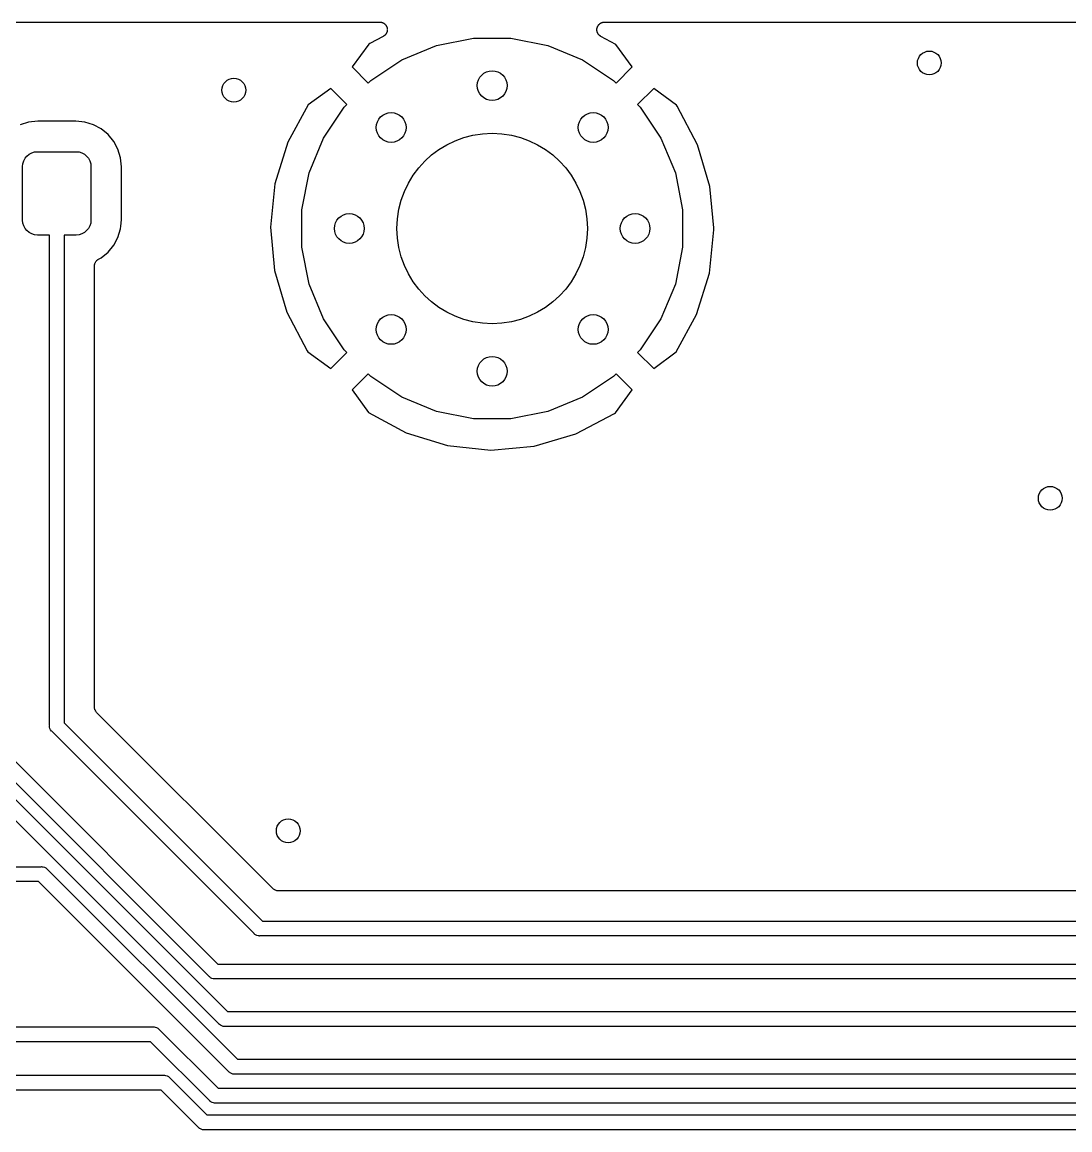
# Model space of a CAD drawing. Extents: x 2.49 to 6.38, y -5.9 to -3.86.
# Drawn here: x 3.099 to 3.792, y -4.594 to -3.862 of the extents above; entities that cross this region are included whole.
import ezdxf

# ---------------------------------------------------------------- set-up
doc = ezdxf.new("R2010")
doc.units = 0
doc.header["$MEASUREMENT"] = 0
doc.layers.add('BLACK', color=7, linetype='CONTINUOUS')

msp = doc.modelspace()

# ---------------------------------------------------------------- linework, layer by layer
at = {"layer": 'BLACK', "linetype": 'CONTINUOUS'}
for p, q in [((2.4935, -3.86154), (3.33512, -3.86154)), ((3.33512, -3.86154), (3.33519, -3.86154)), ((3.33519, -3.86154), (3.33544, -3.86156)), ((3.33544, -3.86156), (3.33569, -3.86157)), ((3.33569, -3.86157), (3.33592, -3.86162)), ((3.33592, -3.86162), (3.33615, -3.86164)), ((3.33615, -3.86164), (3.3364, -3.86172)), ((3.3364, -3.86172), (3.33665, -3.86178)), ((3.33665, -3.86178), (3.33686, -3.86187)), ((3.33686, -3.86187), (3.33708, -3.86194)), ((3.48178, -3.86191), (3.48204, -3.86184)), ((3.48204, -3.86184), (3.48228, -3.86174)), ((3.48228, -3.86174), (3.4825, -3.8617)), ((3.4825, -3.8617), (3.48272, -3.86163)), ((3.48272, -3.86163), (3.48298, -3.8616)), ((3.48298, -3.8616), (3.48324, -3.86156)), ((3.48324, -3.86156), (3.48347, -3.86156)), ((3.48347, -3.86156), (3.48369, -3.86154)), ((3.48369, -3.86154), (6.16976, -3.86154)), ((3.33708, -3.86194), (3.33731, -3.86206)), ((3.33731, -3.86206), (3.33754, -3.86216)), ((3.33754, -3.86216), (3.33773, -3.8623)), ((3.33773, -3.8623), (3.33794, -3.86241)), ((3.33794, -3.86241), (3.33814, -3.86257)), ((3.33814, -3.86257), (3.33834, -3.86272)), ((3.33834, -3.86272), (3.33851, -3.86289)), ((3.33851, -3.86289), (3.33869, -3.86304)), ((3.33869, -3.86304), (3.33885, -3.86324)), ((3.33885, -3.86324), (3.33902, -3.86342)), ((3.33902, -3.86342), (3.33915, -3.86361)), ((3.33915, -3.86361), (3.3393, -3.8638)), ((3.33937, -3.86913), (3.33926, -3.86933)), ((3.3393, -3.8638), (3.33942, -3.86402)), ((3.3395, -3.86893), (3.33937, -3.86913)), ((3.33942, -3.86402), (3.33956, -3.86424)), ((3.3396, -3.8687), (3.3395, -3.86893)), ((3.33956, -3.86424), (3.33964, -3.86445)), ((3.33972, -3.86847), (3.3396, -3.8687)), ((3.33964, -3.86445), (3.33975, -3.86466)), ((3.33979, -3.86825), (3.33972, -3.86847)), ((3.33975, -3.86466), (3.33982, -3.86491)), ((3.33989, -3.86803), (3.33979, -3.86825)), ((3.33982, -3.86491), (3.33992, -3.86514)), ((3.33994, -3.86778), (3.33989, -3.86803)), ((3.33992, -3.86514), (3.33996, -3.86537)), ((3.34001, -3.86754), (3.33994, -3.86778)), ((3.33996, -3.86537), (3.34003, -3.8656)), ((3.34004, -3.86731), (3.34001, -3.86754)), ((3.34003, -3.8656), (3.34005, -3.86585)), ((3.34009, -3.86708), (3.34004, -3.86731)), ((3.34005, -3.86585), (3.3401, -3.8661)), ((3.3401, -3.8661), (3.34009, -3.86634)), ((3.34009, -3.86634), (3.34012, -3.86657)), ((3.34012, -3.86657), (3.34009, -3.86682)), ((3.34009, -3.86682), (3.34009, -3.86708)), ((3.47869, -3.8665), (3.47872, -3.86624)), ((3.47871, -3.86672), (3.47869, -3.8665)), ((3.4787, -3.86695), (3.47871, -3.86672)), ((3.47875, -3.86721), (3.4787, -3.86695)), ((3.47872, -3.86597), (3.47877, -3.86575)), ((3.47872, -3.86624), (3.47872, -3.86597)), ((3.47878, -3.86747), (3.47875, -3.86721)), ((3.47877, -3.86575), (3.47879, -3.86553)), ((3.47884, -3.86769), (3.47878, -3.86747)), ((3.47879, -3.86553), (3.47887, -3.86528)), ((3.47888, -3.86791), (3.47884, -3.86769)), ((3.47887, -3.86528), (3.47892, -3.86502)), ((3.47898, -3.86815), (3.47888, -3.86791)), ((3.47892, -3.86502), (3.47901, -3.86481)), ((3.47905, -3.86841), (3.47898, -3.86815)), ((3.47901, -3.86481), (3.47908, -3.8646)), ((3.47916, -3.86861), (3.47905, -3.86841)), ((3.47908, -3.8646), (3.47921, -3.86436)), ((3.47924, -3.86881), (3.47916, -3.86861)), ((3.47921, -3.86436), (3.47931, -3.86412)), ((3.47938, -3.86904), (3.47924, -3.86881)), ((3.47931, -3.86412), (3.47944, -3.86394)), ((3.4795, -3.86927), (3.47938, -3.86904)), ((3.47944, -3.86394), (3.47954, -3.86374)), ((3.47954, -3.86374), (3.47971, -3.86353)), ((3.47971, -3.86353), (3.47986, -3.86332)), ((3.47986, -3.86332), (3.48002, -3.86316)), ((3.48002, -3.86316), (3.48016, -3.86299)), ((3.48016, -3.86299), (3.48037, -3.86282)), ((3.48037, -3.86282), (3.48056, -3.86263)), ((3.48056, -3.86263), (3.48075, -3.86251)), ((3.48075, -3.86251), (3.48092, -3.86237)), ((3.48092, -3.86237), (3.48116, -3.86225)), ((3.48116, -3.86225), (3.48138, -3.8621)), ((3.48138, -3.8621), (3.48159, -3.86202)), ((3.48159, -3.86202), (3.48178, -3.86191)), ((3.32787, -3.87609), (3.31676, -3.8912)), ((3.32852, -3.87566), (3.32787, -3.87609)), ((3.33744, -3.87096), (3.32852, -3.87566)), ((3.33766, -3.87082), (3.33744, -3.87096)), ((3.33788, -3.8707), (3.33766, -3.87082)), ((3.33806, -3.87055), (3.33788, -3.8707)), ((3.33826, -3.87042), (3.33806, -3.87055)), ((3.33844, -3.87024), (3.33826, -3.87042)), ((3.33864, -3.87008), (3.33844, -3.87024)), ((3.33879, -3.8699), (3.33864, -3.87008)), ((3.33895, -3.86974), (3.33879, -3.8699)), ((3.3391, -3.86953), (3.33895, -3.86974)), ((3.33926, -3.86933), (3.3391, -3.86953)), ((3.3727, -3.87689), (3.39704, -3.87205)), ((3.39704, -3.87205), (3.42186, -3.87205)), ((3.42186, -3.87205), (3.4462, -3.87689)), ((3.47964, -3.86945), (3.4795, -3.86927)), ((3.47976, -3.86964), (3.47964, -3.86945)), ((3.47995, -3.86983), (3.47976, -3.86964)), ((3.48012, -3.87003), (3.47995, -3.86983)), ((3.48029, -3.87018), (3.48012, -3.87003)), ((3.48044, -3.87034), (3.48029, -3.87018)), ((3.48066, -3.87049), (3.48044, -3.87034)), ((3.48086, -3.87066), (3.48066, -3.87049)), ((3.48106, -3.87077), (3.48086, -3.87066)), ((3.48124, -3.8709), (3.48106, -3.87077)), ((3.4813, -3.87093), (3.48124, -3.8709)), ((3.49116, -3.87628), (3.4813, -3.87093)), ((3.50214, -3.8912), (3.49116, -3.87628)), ((3.34977, -3.88639), (3.3727, -3.87689)), ((3.4462, -3.87689), (3.46912, -3.88639)), ((3.31676, -3.8912), (3.32744, -3.90188)), ((3.32914, -3.90017), (3.34977, -3.88639)), ((3.46912, -3.88639), (3.48976, -3.90017)), ((3.49146, -3.90188), (3.50214, -3.8912)), ((3.30262, -3.90534), (3.2877, -3.91632)), ((3.31329, -3.91602), (3.30262, -3.90534)), ((3.32744, -3.90188), (3.32914, -3.90017)), ((3.48976, -3.90017), (3.49146, -3.90188)), ((3.51628, -3.90534), (3.5056, -3.91602)), ((3.53139, -3.91646), (3.51628, -3.90534)), ((3.2877, -3.91632), (3.27428, -3.94104)), ((3.2978, -3.93836), (3.31159, -3.91772)), ((3.31159, -3.91772), (3.31329, -3.91602)), ((3.5056, -3.91602), (3.50731, -3.91772)), ((3.50731, -3.91772), (3.52109, -3.93836)), ((3.53182, -3.9171), (3.53139, -3.91646)), ((3.54532, -3.94275), (3.53182, -3.9171)), ((3.10282, -3.92772), (3.0972, -3.92943)), ((3.10891, -3.92712), (3.10282, -3.92772)), ((3.13401, -3.92712), (3.10891, -3.92712)), ((3.14009, -3.92772), (3.13401, -3.92712)), ((3.14571, -3.92943), (3.14009, -3.92772)), ((3.15089, -3.93219), (3.14571, -3.92943)), ((3.15542, -3.93592), (3.15089, -3.93219)), ((3.15915, -3.94045), (3.15542, -3.93592)), ((3.16191, -3.94563), (3.15915, -3.94045)), ((3.27428, -3.94104), (3.26576, -3.96851)), ((3.28831, -3.96128), (3.2978, -3.93836)), ((3.52109, -3.93836), (3.53059, -3.96128)), ((3.1017, -3.95013), (3.10319, -3.9489)), ((3.10319, -3.9489), (3.10489, -3.94799)), ((3.10489, -3.94799), (3.10674, -3.94743)), ((3.10674, -3.94743), (3.10866, -3.94724)), ((3.10866, -3.94724), (3.13425, -3.94724)), ((3.13425, -3.94724), (3.13617, -3.94743)), ((3.13617, -3.94743), (3.13802, -3.94799)), ((3.13802, -3.94799), (3.13972, -3.9489)), ((3.13972, -3.9489), (3.14121, -3.95013)), ((3.16362, -3.95125), (3.16191, -3.94563)), ((3.5535, -3.97032), (3.54532, -3.94275)), ((3.09882, -3.95709), (3.09901, -3.95517)), ((3.09882, -3.99252), (3.09882, -3.95709)), ((3.09901, -3.95517), (3.09957, -3.95332)), ((3.09957, -3.95332), (3.10048, -3.95162)), ((3.10048, -3.95162), (3.1017, -3.95013)), ((3.14121, -3.95013), (3.14244, -3.95162)), ((3.14244, -3.95162), (3.14335, -3.95332)), ((3.14335, -3.95332), (3.14391, -3.95517)), ((3.14391, -3.95517), (3.14409, -3.95709)), ((3.14409, -3.95709), (3.14409, -3.99252)), ((3.16422, -3.95733), (3.16362, -3.95125)), ((3.16422, -3.99227), (3.16422, -3.95733)), ((3.28346, -3.98562), (3.28831, -3.96128)), ((3.53059, -3.96128), (3.53543, -3.98562)), ((3.26576, -3.96851), (3.26276, -3.99711)), ((3.556, -3.99753), (3.5535, -3.97032)), ((3.28346, -4.01044), (3.28346, -3.98562)), ((3.53543, -3.98562), (3.53543, -4.01044)), ((3.09901, -3.99444), (3.09882, -3.99252)), ((3.14409, -3.99252), (3.14391, -3.99444)), ((3.16379, -3.99658), (3.16422, -3.99227)), ((3.09957, -3.99629), (3.09901, -3.99444)), ((3.10048, -3.99799), (3.09957, -3.99629)), ((3.1017, -3.99948), (3.10048, -3.99799)), ((3.10319, -4.0007), (3.1017, -3.99948)), ((3.10489, -4.00161), (3.10319, -4.0007)), ((3.13972, -4.0007), (3.13802, -4.00161)), ((3.14121, -3.99948), (3.13972, -4.0007)), ((3.14244, -3.99799), (3.14121, -3.99948)), ((3.14335, -3.99629), (3.14244, -3.99799)), ((3.14391, -3.99444), (3.14335, -3.99629)), ((3.16191, -4.00398), (3.16362, -3.99836)), ((3.16362, -3.99836), (3.16379, -3.99658)), ((3.16379, -3.99658), (3.16379, -3.99658)), ((3.26276, -3.99711), (3.2654, -4.02574)), ((3.55314, -4.02756), (3.55614, -3.99896)), ((3.55601, -3.99753), (3.556, -3.99753)), ((3.55614, -3.99896), (3.55601, -3.99753)), ((3.10674, -4.00217), (3.10489, -4.00161)), ((3.10866, -4.00236), (3.10674, -4.00217)), ((3.11654, -4.00236), (3.10866, -4.00236)), ((3.11654, -4.32681), (3.11654, -4.00236)), ((3.13425, -4.00236), (3.12638, -4.00236)), ((3.12638, -4.00236), (3.12638, -4.32501)), ((3.13617, -4.00217), (3.13425, -4.00236)), ((3.13802, -4.00161), (3.13617, -4.00217)), ((3.15915, -4.00915), (3.16191, -4.00398)), ((3.15089, -4.01741), (3.15542, -4.01369)), ((3.15542, -4.01369), (3.15915, -4.00915)), ((3.28831, -4.03478), (3.28346, -4.01044)), ((3.53543, -4.01044), (3.53059, -4.03478)), ((3.14638, -4.02275), (3.1464, -4.02253)), ((3.14638, -4.02282), (3.14638, -4.02275)), ((3.14638, -4.31465), (3.14638, -4.02282)), ((3.1464, -4.02231), (3.14646, -4.02205)), ((3.1464, -4.02253), (3.1464, -4.02231)), ((3.14646, -4.02205), (3.14649, -4.02178)), ((3.14649, -4.02178), (3.14655, -4.02157)), ((3.14655, -4.02157), (3.1466, -4.02135)), ((3.1466, -4.02135), (3.1467, -4.0211)), ((3.1467, -4.0211), (3.14678, -4.02085)), ((3.14678, -4.02085), (3.14689, -4.02066)), ((3.14689, -4.02066), (3.14697, -4.02045)), ((3.14697, -4.02045), (3.14712, -4.02023)), ((3.14712, -4.02023), (3.14725, -4.01999)), ((3.14725, -4.01999), (3.14739, -4.01982)), ((3.14739, -4.01982), (3.14752, -4.01964)), ((3.14752, -4.01964), (3.14771, -4.01945)), ((3.14771, -4.01945), (3.14788, -4.01925)), ((3.14788, -4.01925), (3.14805, -4.01911)), ((3.14805, -4.01911), (3.14821, -4.01895)), ((3.14821, -4.01895), (3.14843, -4.0188)), ((3.14843, -4.0188), (3.14864, -4.01864)), ((3.14864, -4.01864), (3.14884, -4.01853)), ((3.14884, -4.01853), (3.14902, -4.01841)), ((3.14902, -4.01841), (3.15089, -4.01741)), ((3.2654, -4.02574), (3.27357, -4.05331)), ((3.54462, -4.05502), (3.55314, -4.02756)), ((3.2978, -4.05771), (3.28831, -4.03478)), ((3.53059, -4.03478), (3.52109, -4.05771)), ((3.27357, -4.05331), (3.28708, -4.07896)), ((3.31159, -4.07834), (3.2978, -4.05771)), ((3.52109, -4.05771), (3.50731, -4.07834)), ((3.5312, -4.07975), (3.54462, -4.05502)), ((3.28708, -4.07896), (3.28751, -4.07961)), ((3.28751, -4.07961), (3.30262, -4.09072)), ((3.30262, -4.09072), (3.31329, -4.08004)), ((3.31329, -4.08004), (3.31159, -4.07834)), ((3.50731, -4.07834), (3.5056, -4.08004)), ((3.5056, -4.08004), (3.51628, -4.09072)), ((3.51628, -4.09072), (3.5312, -4.07975)), ((3.32744, -4.09419), (3.31676, -4.10486)), ((3.32914, -4.09589), (3.32744, -4.09419)), ((3.34977, -4.10968), (3.32914, -4.09589)), ((3.48976, -4.09589), (3.46912, -4.10968)), ((3.49146, -4.09419), (3.48976, -4.09589)), ((3.50214, -4.10486), (3.49146, -4.09419)), ((3.31676, -4.10486), (3.32773, -4.11978)), ((3.3727, -4.11917), (3.34977, -4.10968)), ((3.46912, -4.10968), (3.4462, -4.11917)), ((3.49102, -4.11997), (3.50214, -4.10486)), ((3.32773, -4.11978), (3.35246, -4.1332)), ((3.39704, -4.12402), (3.3727, -4.11917)), ((3.42186, -4.12402), (3.39704, -4.12402)), ((3.4462, -4.11917), (3.42186, -4.12402)), ((3.46473, -4.13391), (3.49038, -4.1204)), ((3.49038, -4.1204), (3.49102, -4.11997)), ((3.35246, -4.1332), (3.37992, -4.14172)), ((3.43716, -4.14208), (3.46473, -4.13391)), ((3.37992, -4.14172), (3.40852, -4.14472)), ((3.40852, -4.14472), (3.43716, -4.14208)), ((2.96723, -4.22386), (3.22801, -4.48465)), ((3.22233, -4.49288), (2.96154, -4.23209)), ((3.03417, -4.31586), (3.23446, -4.51614)), ((3.14642, -4.31511), (3.14638, -4.31465)), ((3.14646, -4.31557), (3.14642, -4.31511)), ((3.14647, -4.3156), (3.14646, -4.31557)), ((3.14647, -4.31562), (3.14647, -4.3156)), ((3.14661, -4.31607), (3.14647, -4.31562)), ((3.14674, -4.31651), (3.14661, -4.31607)), ((3.14675, -4.31653), (3.14674, -4.31651)), ((3.14676, -4.31656), (3.14675, -4.31653)), ((3.14697, -4.31697), (3.14676, -4.31656)), ((3.14718, -4.31738), (3.14697, -4.31697)), ((3.1472, -4.3174), (3.14718, -4.31738)), ((3.14721, -4.31742), (3.1472, -4.3174)), ((3.14751, -4.31778), (3.14721, -4.31742)), ((3.14779, -4.31814), (3.14751, -4.31778)), ((3.14783, -4.31818), (3.14779, -4.31814)), ((3.14784, -4.31819), (3.14783, -4.31818)), ((3.14783, -4.31818), (3.14783, -4.31818)), ((3.14783, -4.31818), (3.14783, -4.31818)), ((3.26443, -4.43478), (3.14784, -4.31819)), ((3.22877, -4.52437), (3.02848, -4.32409)), ((3.11651, -4.32705), (3.11654, -4.32681)), ((3.11654, -4.32729), (3.11651, -4.32705)), ((3.11661, -4.32801), (3.11654, -4.32729)), ((3.11654, -4.32729), (3.11654, -4.32729)), ((3.11689, -4.32894), (3.11661, -4.32801)), ((3.11735, -4.32979), (3.11689, -4.32894)), ((3.11796, -4.33054), (3.11735, -4.32979)), ((3.11815, -4.3307), (3.11796, -4.33054)), ((3.25192, -4.46447), (3.11815, -4.3307)), ((3.12638, -4.32501), (3.25761, -4.45624)), ((2.8335, -4.42024), (3.11122, -4.42024)), ((3.11122, -4.42024), (3.11146, -4.42022)), ((3.11146, -4.42022), (3.11171, -4.42024)), ((3.11171, -4.42024), (3.11171, -4.42024)), ((3.11171, -4.42024), (3.11243, -4.42032)), ((3.11243, -4.42032), (3.11336, -4.4206)), ((3.11336, -4.4206), (3.11421, -4.42105)), ((3.11421, -4.42105), (3.11496, -4.42167)), ((3.11496, -4.42167), (3.11512, -4.42186)), ((3.11512, -4.42186), (3.2409, -4.54764)), ((3.10943, -4.43009), (2.83171, -4.43009)), ((3.23521, -4.55587), (3.10943, -4.43009)), ((3.26479, -4.43507), (3.26443, -4.43478)), ((3.26514, -4.43537), (3.26479, -4.43507)), ((3.26517, -4.43538), (3.26514, -4.43537)), ((3.26519, -4.4354), (3.26517, -4.43538)), ((3.26559, -4.43562), (3.26519, -4.4354)), ((3.266, -4.43584), (3.26559, -4.43562)), ((3.26602, -4.43585), (3.266, -4.43584)), ((3.26605, -4.43586), (3.26602, -4.43585)), ((3.26649, -4.436), (3.26605, -4.43586)), ((3.26693, -4.43613), (3.26649, -4.436)), ((3.26696, -4.43614), (3.26693, -4.43613)), ((3.26698, -4.43615), (3.26696, -4.43614)), ((3.26744, -4.43619), (3.26698, -4.43615)), ((3.2679, -4.43624), (3.26744, -4.43619)), ((3.26795, -4.43624), (3.2679, -4.43624)), ((3.26797, -4.43624), (3.26795, -4.43624)), ((3.26795, -4.43624), (3.26795, -4.43624)), ((3.26795, -4.43624), (3.26795, -4.43624)), ((3.97995, -4.43624), (3.26797, -4.43624)), ((3.25761, -4.45624), (4.69783, -4.45624)), ((3.25208, -4.46466), (3.25192, -4.46447)), ((3.25227, -4.46482), (3.25208, -4.46466)), ((3.25257, -4.46507), (3.25227, -4.46482)), ((3.25227, -4.46482), (3.25227, -4.46482)), ((3.25283, -4.46528), (3.25257, -4.46507)), ((3.25368, -4.46573), (3.25283, -4.46528)), ((3.25461, -4.46602), (3.25368, -4.46573)), ((3.25533, -4.46609), (3.25461, -4.46602)), ((3.25557, -4.46611), (3.25533, -4.46609)), ((3.25533, -4.46609), (3.25533, -4.46609)), ((3.25582, -4.46609), (3.25557, -4.46611)), ((4.70223, -4.46609), (3.25582, -4.46609)), ((3.22801, -4.48465), (4.7872, -4.48465)), ((3.22248, -4.49306), (3.22233, -4.49288)), ((3.22267, -4.49322), (3.22248, -4.49306)), ((3.22302, -4.49351), (3.22267, -4.49322)), ((3.22267, -4.49322), (3.22267, -4.49322)), ((3.22323, -4.49368), (3.22302, -4.49351)), ((3.22408, -4.49414), (3.22323, -4.49368)), ((3.22501, -4.49442), (3.22408, -4.49414)), ((3.22573, -4.49449), (3.22501, -4.49442)), ((3.22574, -4.49449), (3.22573, -4.49449)), ((3.22598, -4.49451), (3.22574, -4.49449)), ((3.22622, -4.49449), (3.22598, -4.49451)), ((4.7872, -4.49449), (3.22622, -4.49449)), ((3.23446, -4.51614), (4.7872, -4.51614)), ((2.8395, -4.52624), (3.18533, -4.52624)), ((3.18533, -4.52624), (3.18557, -4.52622)), ((3.18557, -4.52622), (3.18582, -4.52624)), ((3.18582, -4.52624), (3.18582, -4.52624)), ((3.18582, -4.52624), (3.18654, -4.52632)), ((3.18654, -4.52632), (3.18747, -4.5266)), ((3.18747, -4.5266), (3.18832, -4.52705)), ((3.18832, -4.52705), (3.18907, -4.52767)), ((3.18907, -4.52767), (3.18923, -4.52786)), ((3.18923, -4.52786), (3.22813, -4.56676)), ((3.22892, -4.52456), (3.22877, -4.52437)), ((3.22911, -4.52471), (3.22892, -4.52456)), ((3.22967, -4.52517), (3.22911, -4.52471)), ((3.23011, -4.52541), (3.22967, -4.52517)), ((3.23053, -4.52563), (3.23011, -4.52541)), ((3.23145, -4.52591), (3.23053, -4.52563)), ((3.23218, -4.52598), (3.23145, -4.52591)), ((3.23242, -4.52601), (3.23218, -4.52598)), ((3.23218, -4.52598), (3.23218, -4.52598)), ((3.23266, -4.52598), (3.23242, -4.52601)), ((4.7872, -4.52598), (3.23266, -4.52598)), ((3.18354, -4.53609), (2.83771, -4.53609)), ((3.22244, -4.57499), (3.18354, -4.53609)), ((3.2409, -4.54764), (4.7872, -4.54764)), ((3.23536, -4.55606), (3.23521, -4.55587)), ((3.23555, -4.55621), (3.23536, -4.55606)), ((3.23591, -4.55651), (3.23555, -4.55621)), ((3.23555, -4.55621), (3.23555, -4.55621)), ((3.23611, -4.55667), (3.23591, -4.55651)), ((3.23697, -4.55713), (3.23611, -4.55667)), ((3.23789, -4.55741), (3.23697, -4.55713)), ((3.23862, -4.55748), (3.23789, -4.55741)), ((3.23886, -4.5575), (3.23862, -4.55748)), ((3.23862, -4.55748), (3.23862, -4.55748)), ((3.2391, -4.55748), (3.23886, -4.5575)), ((4.7872, -4.55748), (3.2391, -4.55748)), ((2.84298, -4.55824), (3.19228, -4.55824)), ((3.19228, -4.55824), (3.19252, -4.55822)), ((3.19252, -4.55822), (3.19276, -4.55824)), ((3.19276, -4.55824), (3.19276, -4.55824)), ((3.19276, -4.55824), (3.19348, -4.55832)), ((3.19348, -4.55832), (3.19441, -4.5586)), ((3.19441, -4.5586), (3.19527, -4.55905)), ((3.19527, -4.55905), (3.19602, -4.55967)), ((3.19602, -4.55967), (3.19617, -4.55986)), ((3.19617, -4.55986), (3.22079, -4.58448)), ((3.19048, -4.56809), (2.84478, -4.56809)), ((3.2151, -4.59271), (3.19048, -4.56809)), ((3.22813, -4.56676), (3.82768, -4.56676)), ((3.2226, -4.57518), (3.22244, -4.57499)), ((3.22278, -4.57533), (3.2226, -4.57518)), ((3.22317, -4.57565), (3.22278, -4.57533)), ((3.22278, -4.57533), (3.22278, -4.57533)), ((3.22335, -4.57579), (3.22317, -4.57565)), ((3.2242, -4.57625), (3.22335, -4.57579)), ((3.22513, -4.57653), (3.2242, -4.57625)), ((3.22585, -4.5766), (3.22513, -4.57653)), ((3.22609, -4.57663), (3.22585, -4.5766)), ((3.22585, -4.5766), (3.22585, -4.5766)), ((3.22633, -4.5766), (3.22609, -4.57663)), ((3.82588, -4.5766), (3.22633, -4.5766)), ((3.22079, -4.58448), (3.82034, -4.58448)), ((3.21526, -4.5929), (3.2151, -4.59271)), ((3.21545, -4.59305), (3.21526, -4.5929)), ((3.21586, -4.59339), (3.21545, -4.59305)), ((3.21545, -4.59305), (3.21545, -4.59305)), ((3.21601, -4.59351), (3.21586, -4.59339)), ((3.21686, -4.59397), (3.21601, -4.59351)), ((3.21779, -4.59425), (3.21686, -4.59397)), ((3.21851, -4.59432), (3.21779, -4.59425)), ((3.21875, -4.59435), (3.21851, -4.59432)), ((3.21851, -4.59432), (3.21851, -4.59432)), ((3.219, -4.59432), (3.21875, -4.59435)), ((3.81854, -4.59432), (3.219, -4.59432))]:
    msp.add_line(p, q, dxfattribs=at)
at = {"layer": 'BLACK'}
for centre, radius in [((3.69857, -3.88855), 0.00787), ((3.40945, -3.90354), 0.00984), ((3.23857, -3.90655), 0.00787), ((3.34264, -3.93122), 0.00984), ((3.47626, -3.93122), 0.00984), ((3.40945, -3.99803), 0.06299), ((3.31496, -3.99803), 0.00984), ((3.50394, -3.99803), 0.00984), ((3.34264, -4.06484), 0.00984), ((3.47626, -4.06484), 0.00984), ((3.40945, -4.09252), 0.00984), ((3.77857, -4.17655), 0.00787), ((3.27457, -4.39655), 0.00787)]:
    msp.add_circle(centre, radius, dxfattribs=at)

doc.saveas('drawing.dxf')
